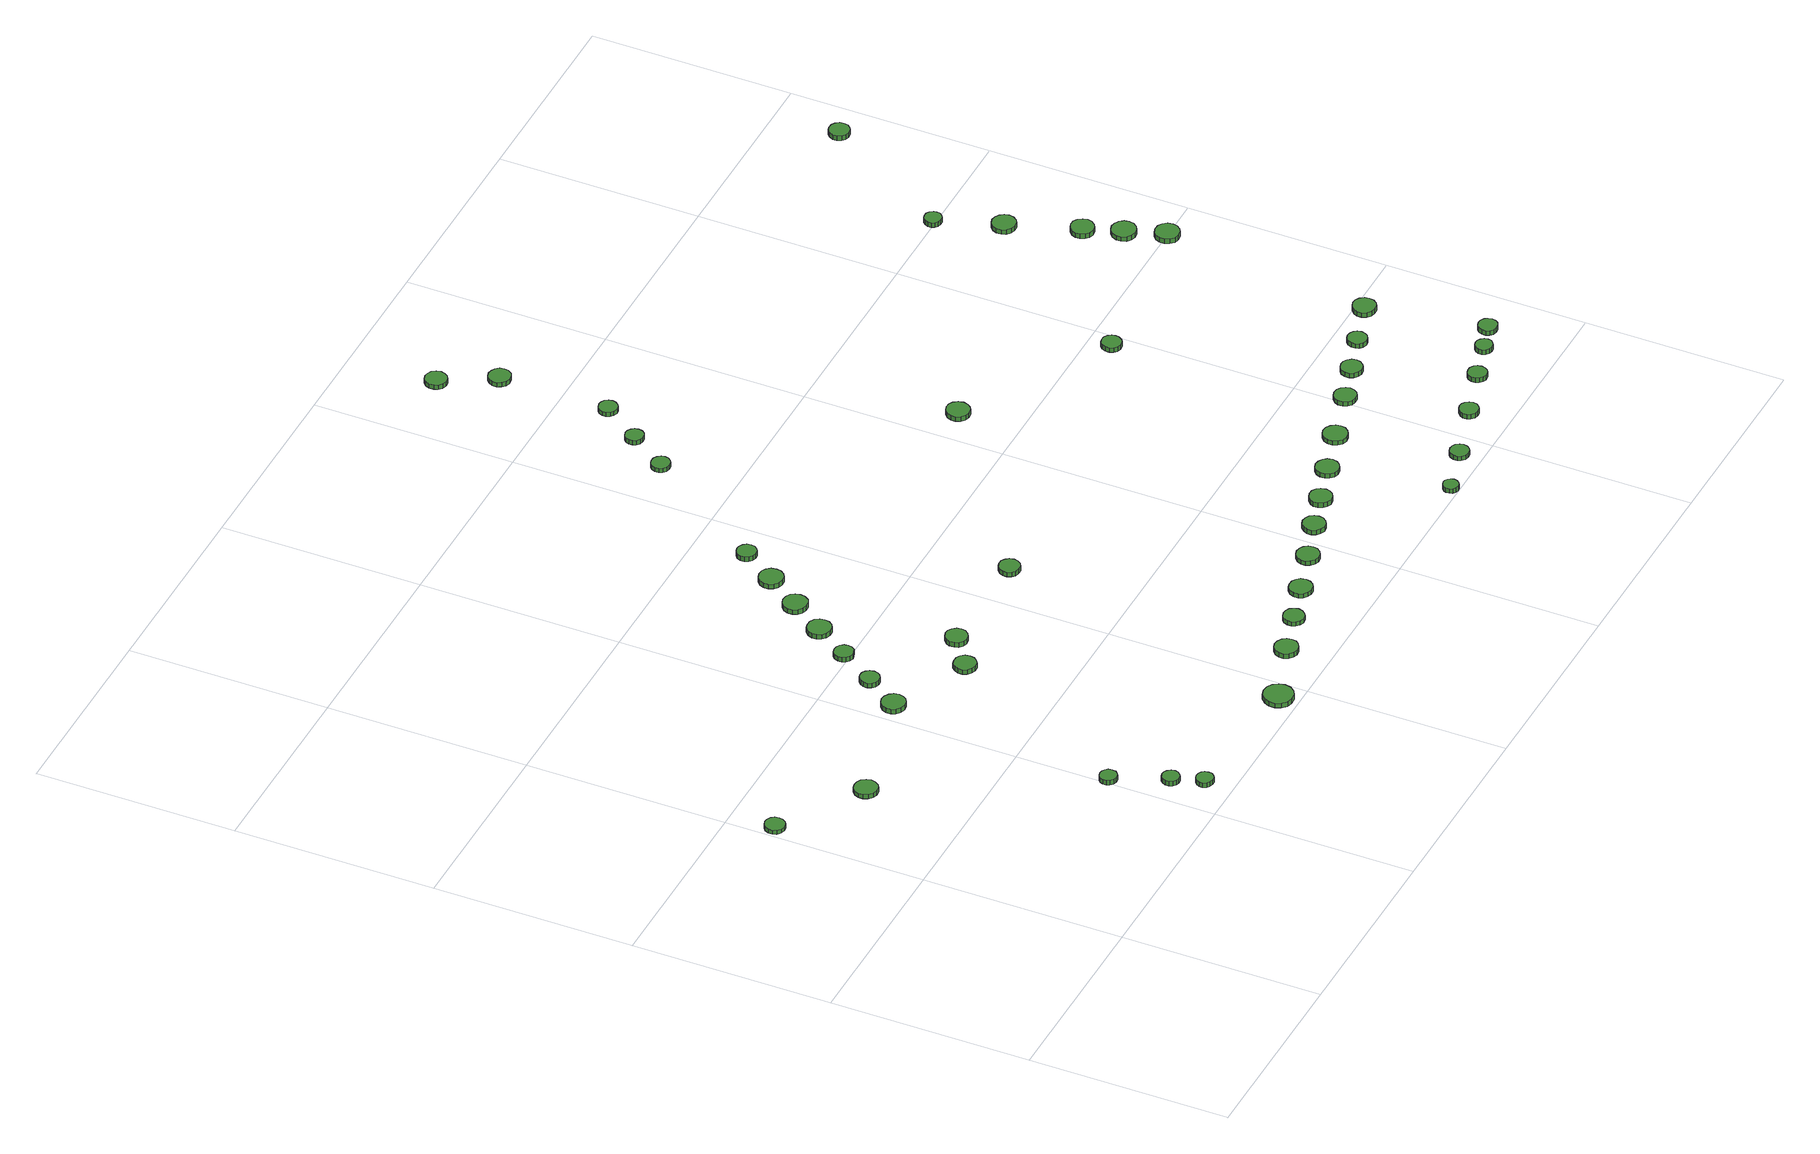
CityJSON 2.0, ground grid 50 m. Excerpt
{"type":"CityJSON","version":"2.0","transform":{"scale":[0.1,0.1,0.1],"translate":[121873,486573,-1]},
"CityObjects":{
"tree1":{"type":"SolitaryVegetationObject","attributes":{"function":"something"},"geometry":[{"type":"MultiSurface","lod":"1","boundaries":[[[0,1,2,3,4,5,6,7,8,9,10,11,12,13,14]],[[15,16,17,18,19,20,21,22,23,24,25,26,27,28,29]],[[0,29,28,1]],[[1,28,27,2]],[[2,27,26,3]],[[3,26,25,4]],[[4,25,24,5]],[[5,24,23,6]],[[6,23,22,7]],[[7,22,21,8]],[[8,21,20,9]],[[9,20,19,10]],[[10,19,18,11]],[[11,18,17,12]],[[12,17,16,13]],[[13,16,15,14]],[[14,15,29,0]]]}]},
"tree2":{"type":"SolitaryVegetationObject","attributes":{"function":"something"},"geometry":[{"type":"MultiSurface","lod":"1","boundaries":[[[30,31,32,33,34,35,36,37,38,39,40,41,42,43,44]],[[45,46,47,48,49,50,51,52,53,54,55,56,57,58,59]],[[30,59,58,31]],[[31,58,57,32]],[[32,57,56,33]],[[33,56,55,34]],[[34,55,54,35]],[[35,54,53,36]],[[36,53,52,37]],[[37,52,51,38]],[[38,51,50,39]],[[39,50,49,40]],[[40,49,48,41]],[[41,48,47,42]],[[42,47,46,43]],[[43,46,45,44]],[[44,45,59,30]]]}]},
"tree3":{"type":"SolitaryVegetationObject","attributes":{"function":"something"},"geometry":[{"type":"MultiSurface","lod":"1","boundaries":[[[60,61,62,63,64,65,66,67,68,69,70,71,72,73,74]],[[75,76,77,78,79,80,81,82,83,84,85,86,87,88,89]],[[60,89,88,61]],[[61,88,87,62]],[[62,87,86,63]],[[63,86,85,64]],[[64,85,84,65]],[[65,84,83,66]],[[66,83,82,67]],[[67,82,81,68]],[[68,81,80,69]],[[69,80,79,70]],[[70,79,78,71]],[[71,78,77,72]],[[72,77,76,73]],[[73,76,75,74]],[[74,75,89,60]]]}]},
"tree4":{"type":"SolitaryVegetationObject","attributes":{"function":"something"},"geometry":[{"type":"MultiSurface","lod":"1","boundaries":[[[90,91,92,93,94,95,96,97,98,99,100,101,102,103,104]],[[105,106,107,108,109,110,111,112,113,114,115,116,117,118,119]],[[90,119,118,91]],[[91,118,117,92]],[[92,117,116,93]],[[93,116,115,94]],[[94,115,114,95]],[[95,114,113,96]],[[96,113,112,97]],[[97,112,111,98]],[[98,111,110,99]],[[99,110,109,100]],[[100,109,108,101]],[[101,108,107,102]],[[102,107,106,103]],[[103,106,105,104]],[[104,105,119,90]]]}]},
"tree5":{"type":"SolitaryVegetationObject","attributes":{"function":"something"},"geometry":[{"type":"MultiSurface","lod":"1","boundaries":[[[120,121,122,123,124,125,126,127,128,129,130,131,132,133,134]],[[135,136,137,138,139,140,141,142,143,144,145,146,147,148,149]],[[120,149,148,121]],[[121,148,147,122]],[[122,147,146,123]],[[123,146,145,124]],[[124,145,144,125]],[[125,144,143,126]],[[126,143,142,127]],[[127,142,141,128]],[[128,141,140,129]],[[129,140,139,130]],[[130,139,138,131]],[[131,138,137,132]],[[132,137,136,133]],[[133,136,135,134]],[[134,135,149,120]]]}]},
"tree6":{"type":"SolitaryVegetationObject","attributes":{"function":"something"},"geometry":[{"type":"MultiSurface","lod":"1","boundaries":[[[150,151,152,153,154,155,156,157,158,159,160,161,162,163,164]],[[165,166,167,168,169,170,171,172,173,174,175,176,177,178,179]],[[150,179,178,151]],[[151,178,177,152]],[[152,177,176,153]],[[153,176,175,154]],[[154,175,174,155]],[[155,174,173,156]],[[156,173,172,157]],[[157,172,171,158]],[[158,171,170,159]],[[159,170,169,160]],[[160,169,168,161]],[[161,168,167,162]],[[162,167,166,163]],[[163,166,165,164]],[[164,165,179,150]]]}]},
"tree7":{"type":"SolitaryVegetationObject","attributes":{"function":"something"},"geometry":[{"type":"MultiSurface","lod":"1","boundaries":[[[180,181,182,183,184,185,186,187,188,189,190,191,192,193,194]],[[195,196,197,198,199,200,201,202,203,204,205,206,207,208,209]],[[180,209,208,181]],[[181,208,207,182]],[[182,207,206,183]],[[183,206,205,184]],[[184,205,204,185]],[[185,204,203,186]],[[186,203,202,187]],[[187,202,201,188]],[[188,201,200,189]],[[189,200,199,190]],[[190,199,198,191]],[[191,198,197,192]],[[192,197,196,193]],[[193,196,195,194]],[[194,195,209,180]]]}]},
"tree8":{"type":"SolitaryVegetationObject","attributes":{"function":"something"},"geometry":[{"type":"MultiSurface","lod":"1","boundaries":[[[210,211,212,213,214,215,216,217,218,219,220,221,222,223,224]],[[225,226,227,228,229,230,231,232,233,234,235,236,237,238,239]],[[210,239,238,211]],[[211,238,237,212]],[[212,237,236,213]],[[213,236,235,214]],[[214,235,234,215]],[[215,234,233,216]],[[216,233,232,217]],[[217,232,231,218]],[[218,231,230,219]],[[219,230,229,220]],[[220,229,228,221]],[[221,228,227,222]],[[222,227,226,223]],[[223,226,225,224]],[[224,225,239,210]]]}]},
"tree9":{"type":"SolitaryVegetationObject","attributes":{"function":"something"},"geometry":[{"type":"MultiSurface","lod":"1","boundaries":[[[240,241,242,243,244,245,246,247,248,249,250,251,252,253,254]],[[255,256,257,258,259,260,261,262,263,264,265,266,267,268,269]],[[240,269,268,241]],[[241,268,267,242]],[[242,267,266,243]],[[243,266,265,244]],[[244,265,264,245]],[[245,264,263,246]],[[246,263,262,247]],[[247,262,261,248]],[[248,261,260,249]],[[249,260,259,250]],[[250,259,258,251]],[[251,258,257,252]],[[252,257,256,253]],[[253,256,255,254]],[[254,255,269,240]]]}]},
"tree10":{"type":"SolitaryVegetationObject","attributes":{"function":"something"},"geometry":[{"type":"MultiSurface","lod":"1","boundaries":[[[270,271,272,273,274,275,276,277,278,279,280,281,282,283,284]],[[285,286,287,288,289,290,291,292,293,294,295,296,297,298,299]],[[270,299,298,271]],[[271,298,297,272]],[[272,297,296,273]],[[273,296,295,274]],[[274,295,294,275]],[[275,294,293,276]],[[276,293,292,277]],[[277,292,291,278]],[[278,291,290,279]],[[279,290,289,280]],[[280,289,288,281]],[[281,288,287,282]],[[282,287,286,283]],[[283,286,285,284]],[[284,285,299,270]]]}]},
"tree11":{"type":"SolitaryVegetationObject","attributes":{"function":"something"},"geometry":[{"type":"MultiSurface","lod":"1","boundaries":[[[300,301,302,303,304,305,306,307,308,309,310,311,312,313,314]],[[315,316,317,318,319,320,321,322,323,324,325,326,327,328,329]],[[300,329,328,301]],[[301,328,327,302]],[[302,327,326,303]],[[303,326,325,304]],[[304,325,324,305]],[[305,324,323,306]],[[306,323,322,307]],[[307,322,321,308]],[[308,321,320,309]],[[309,320,319,310]],[[310,319,318,311]],[[311,318,317,312]],[[312,317,316,313]],[[313,316,315,314]],[[314,315,329,300]]]}]},
"tree12":{"type":"SolitaryVegetationObject","attributes":{"function":"something"},"geometry":[{"type":"MultiSurface","lod":"1","boundaries":[[[330,331,332,333,334,335,336,337,338,339,340,341,342,343,344]],[[345,346,347,348,349,350,351,352,353,354,355,356,357,358,359]],[[330,359,358,331]],[[331,358,357,332]],[[332,357,356,333]],[[333,356,355,334]],[[334,355,354,335]],[[335,354,353,336]],[[336,353,352,337]],[[337,352,351,338]],[[338,351,350,339]],[[339,350,349,340]],[[340,349,348,341]],[[341,348,347,342]],[[342,347,346,343]],[[343,346,345,344]],[[344,345,359,330]]]}]},
"tree13":{"type":"SolitaryVegetationObject","attributes":{"function":"something"},"geometry":[{"type":"MultiSurface","lod":"1","boundaries":[[[360,361,362,363,364,365,366,367,368,369,370,371,372,373,374]],[[375,376,377,378,379,380,381,382,383,384,385,386,387,388,389]],[[360,389,388,361]],[[361,388,387,362]],[[362,387,386,363]],[[363,386,385,364]],[[364,385,384,365]],[[365,384,383,366]],[[366,383,382,367]],[[367,382,381,368]],[[368,381,380,369]],[[369,380,379,370]],[[370,379,378,371]],[[371,378,377,372]],[[372,377,376,373]],[[373,376,375,374]],[[374,375,389,360]]]}]},
"tree14":{"type":"SolitaryVegetationObject","attributes":{"function":"something"},"geometry":[{"type":"MultiSurface","lod":"1","boundaries":[[[390,391,392,393,394,395,396,397,398,399,400,401,402,403,404]],[[405,406,407,408,409,410,411,412,413,414,415,416,417,418,419]],[[390,419,418,391]],[[391,418,417,392]],[[392,417,416,393]],[[393,416,415,394]],[[394,415,414,395]],[[395,414,413,396]],[[396,413,412,397]],[[397,412,411,398]],[[398,411,410,399]],[[399,410,409,400]],[[400,409,408,401]],[[401,408,407,402]],[[402,407,406,403]],[[403,406,405,404]],[[404,405,419,390]]]}]},
"tree15":{"type":"SolitaryVegetationObject","attributes":{"function":"something"},"geometry":[{"type":"MultiSurface","lod":"1","boundaries":[[[420,421,422,423,424,425,426,427,428,429,430,431,432,433,434]],[[435,436,437,438,439,440,441,442,443,444,445,446,447,448,449]],[[420,449,448,421]],[[421,448,447,422]],[[422,447,446,423]],[[423,446,445,424]],[[424,445,444,425]],[[425,444,443,426]],[[426,443,442,427]],[[427,442,441,428]],[[428,441,440,429]],[[429,440,439,430]],[[430,439,438,431]],[[431,438,437,432]],[[432,437,436,433]],[[433,436,435,434]],[[434,435,449,420]]]}]},
"tree16":{"type":"SolitaryVegetationObject","attributes":{"function":"something"},"geometry":[{"type":"MultiSurface","lod":"1","boundaries":[[[450,451,452,453,454,455,456,457,458,459,460,461,462,463,464]],[[465,466,467,468,469,470,471,472,473,474,475,476,477,478,479]],[[450,479,478,451]],[[451,478,477,452]],[[452,477,476,453]],[[453,476,475,454]],[[454,475,474,455]],[[455,474,473,456]],[[456,473,472,457]],[[457,472,471,458]],[[458,471,470,459]],[[459,470,469,460]],[[460,469,468,461]],[[461,468,467,462]],[[462,467,466,463]],[[463,466,465,464]],[[464,465,479,450]]]}]},
"tree17":{"type":"SolitaryVegetationObject","attributes":{"function":"something"},"geometry":[{"type":"MultiSurface","lod":"1","boundaries":[[[480,481,482,483,484,485,486,487,488,489,490,491,492,493,494]],[[495,496,497,498,499,500,501,502,503,504,505,506,507,508,509]],[[480,509,508,481]],[[481,508,507,482]],[[482,507,506,483]],[[483,506,505,484]],[[484,505,504,485]],[[485,504,503,486]],[[486,503,502,487]],[[487,502,501,488]],[[488,501,500,489]],[[489,500,499,490]],[[490,499,498,491]],[[491,498,497,492]],[[492,497,496,493]],[[493,496,495,494]],[[494,495,509,480]]]}]},
"tree18":{"type":"SolitaryVegetationObject","attributes":{"function":"something"},"geometry":[{"type":"MultiSurface","lod":"1","boundaries":[[[510,511,512,513,514,515,516,517,518,519,520,521,522,523,524]],[[525,526,527,528,529,530,531,532,533,534,535,536,537,538,539]],[[510,539,538,511]],[[511,538,537,512]],[[512,537,536,513]],[[513,536,535,514]],[[514,535,534,515]],[[515,534,533,516]],[[516,533,532,517]],[[517,532,531,518]],[[518,531,530,519]],[[519,530,529,520]],[[520,529,528,521]],[[521,528,527,522]],[[522,527,526,523]],[[523,526,525,524]],[[524,525,539,510]]]}]},
"tree19":{"type":"SolitaryVegetationObject","attributes":{"function":"something"},"geometry":[{"type":"MultiSurface","lod":"1","boundaries":[[[540,541,542,543,544,545,546,547,548,549,550,551,552,553,554]],[[555,556,557,558,559,560,561,562,563,564,565,566,567,568,569]],[[540,569,568,541]],[[541,568,567,542]],[[542,567,566,543]],[[543,566,565,544]],[[544,565,564,545]],[[545,564,563,546]],[[546,563,562,547]],[[547,562,561,548]],[[548,561,560,549]],[[549,560,559,550]],[[550,559,558,551]],[[551,558,557,552]],[[552,557,556,553]],[[553,556,555,554]],[[554,555,569,540]]]}]},
"tree20":{"type":"SolitaryVegetationObject","attributes":{"function":"something"},"geometry":[{"type":"MultiSurface","lod":"1","boundaries":[[[570,571,572,573,574,575,576,577,578,579,580,581,582,583,584]],[[585,586,587,588,589,590,591,592,593,594,595,596,597,598,599]],[[570,599,598,571]],[[571,598,597,572]],[[572,597,596,573]],[[573,596,595,574]],[[574,595,594,575]],[[575,594,593,576]],[[576,593,592,577]],[[577,592,591,578]],[[578,591,590,579]],[[579,590,589,580]],[[580,589,588,581]],[[581,588,587,582]],[[582,587,586,583]],[[583,586,585,584]],[[584,585,599,570]]]}]},
"tree21":{"type":"SolitaryVegetationObject","attributes":{"function":"something"},"geometry":[{"type":"MultiSurface","lod":"1","boundaries":[[[600,601,602,603,604,605,606,607,608,609,610,611,612,613,614]],[[615,616,617,618,619,620,621,622,623,624,625,626,627,628,629]],[[600,629,628,601]],[[601,628,627,602]],[[602,627,626,603]],[[603,626,625,604]],[[604,625,624,605]],[[605,624,623,606]],[[606,623,622,607]],[[607,622,621,608]],[[608,621,620,609]],[[609,620,619,610]],[[610,619,618,611]],[[611,618,617,612]],[[612,617,616,613]],[[613,616,615,614]],[[614,615,629,600]]]}]},
"tree22":{"type":"SolitaryVegetationObject","attributes":{"function":"something"},"geometry":[{"type":"MultiSurface","lod":"1","boundaries":[[[630,631,632,633,634,635,636,637,638,639,640,641,642,643,644]],[[645,646,647,648,649,650,651,652,653,654,655,656,657,658,659]],[[630,659,658,631]],[[631,658,657,632]],[[632,657,656,633]],[[633,656,655,634]],[[634,655,654,635]],[[635,654,653,636]],[[636,653,652,637]],[[637,652,651,638]],[[638,651,650,639]],[[639,650,649,640]],[[640,649,648,641]],[[641,648,647,642]],[[642,647,646,643]],[[643,646,645,644]],[[644,645,659,630]]]}]},
"tree23":{"type":"SolitaryVegetationObject","attributes":{"function":"something"},"geometry":[{"type":"MultiSurface","lod":"1","boundaries":[[[660,661,662,663,664,665,666,667,668,669,670,671,672,673,674]],[[675,676,677,678,679,680,681,682,683,684,685,686,687,688,689]],[[660,689,688,661]],[[661,688,687,662]],[[662,687,686,663]],[[663,686,685,664]],[[664,685,684,665]],[[665,684,683,666]],[[666,683,682,667]],[[667,682,681,668]],[[668,681,680,669]],[[669,680,679,670]],[[670,679,678,671]],[[671,678,677,672]],[[672,677,676,673]],[[673,676,675,674]],[[674,675,689,660]]]}]},
"tree24":{"type":"SolitaryVegetationObject","attributes":{"function":"something"},"geometry":[{"type":"MultiSurface","lod":"1","boundaries":[[[690,691,692,693,694,695,696,697,698,699,700,701,702,703,704]],[[705,706,707,708,709,710,711,712,713,714,715,716,717,718,719]],[[690,719,718,691]],[[691,718,717,692]],[[692,717,716,693]],[[693,716,715,694]],[[694,715,714,695]],[[695,714,713,696]],[[696,713,712,697]],[[697,712,711,698]],[[698,711,710,699]],[[699,710,709,700]],[[700,709,708,701]],[[701,708,707,702]],[[702,707,706,703]],[[703,706,705,704]],[[704,705,719,690]]]}]},
"tree25":{"type":"SolitaryVegetationObject","attributes":{"function":"something"},"geometry":[{"type":"MultiSurface","lod":"1","boundaries":[[[720,721,722,723,724,725,726,727,728,729,730,731,732,733,734]],[[735,736,737,738,739,740,741,742,743,744,745,746,747,748,749]],[[720,749,748,721]],[[721,748,747,722]],[[722,747,746,723]],[[723,746,745,724]],[[724,745,744,725]],[[725,744,743,726]],[[726,743,742,727]],[[727,742,741,728]],[[728,741,740,729]],[[729,740,739,730]],[[730,739,738,731]],[[731,738,737,732]],[[732,737,736,733]],[[733,736,735,734]],[[734,735,749,720]]]}]},
"tree26":{"type":"SolitaryVegetationObject","attributes":{"function":"something"},"geometry":[{"type":"MultiSurface","lod":"1","boundaries":[[[750,751,752,753,754,755,756,757,758,759,760,761,762,763,764]],[[765,766,767,768,769,770,771,772,773,774,775,776,777,778,779]],[[750,779,778,751]],[[751,778,777,752]],[[752,777,776,753]],[[753,776,775,754]],[[754,775,774,755]],[[755,774,773,756]],[[756,773,772,757]],[[757,772,771,758]],[[758,771,770,759]],[[759,770,769,760]],[[760,769,768,761]],[[761,768,767,762]],[[762,767,766,763]],[[763,766,765,764]],[[764,765,779,750]]]}]},
"tree27":{"type":"SolitaryVegetationObject","attributes":{"function":"something"},"geometry":[{"type":"MultiSurface","lod":"1","boundaries":[[[780,781,782,783,784,785,786,787,788,789,790,791,792,793,794]],[[795,796,797,798,799,800,801,802,803,804,805,806,807,808,809]],[[780,809,808,781]],[[781,808,807,782]],[[782,807,806,783]],[[783,806,805,784]],[[784,805,804,785]],[[785,804,803,786]],[[786,803,802,787]],[[787,802,801,788]],[[788,801,800,789]],[[789,800,799,790]],[[790,799,798,791]],[[791,798,797,792]],[[792,797,796,793]],[[793,796,795,794]],[[794,795,809,780]]]}]},
"tree28":{"type":"SolitaryVegetationObject","attributes":{"function":"something"},"geometry":[{"type":"MultiSurface","lod":"1","boundaries":[[[810,811,812,813,814,815,816,817,818,819,820,821,822,823,824]],[[825,826,827,828,829,830,831,832,833,834,835,836,837,838,839]],[[810,839,838,811]],[[811,838,837,812]],[[812,837,836,813]],[[813,836,835,814]],[[814,835,834,815]],[[815,834,833,816]],[[816,833,832,817]],[[817,832,831,818]],[[818,831,830,819]],[[819,830,829,820]],[[820,829,828,821]],[[821,828,827,822]],[[822,827,826,823]],[[823,826,825,824]],[[824,825,839,810]]]}]},
"tree29":{"type":"SolitaryVegetationObject","attributes":{"function":"something"},"geometry":[{"type":"MultiSurface","lod":"1","boundaries":[[[840,841,842,843,844,845,846,847,848,849,850,851,852,853,854]],[[855,856,857,858,859,860,861,862,863,864,865,866,867,868,869]],[[840,869,868,841]],[[841,868,867,842]],[[842,867,866,843]],[[843,866,865,844]],[[844,865,864,845]],[[845,864,863,846]],[[846,863,862,847]],[[847,862,861,848]],[[848,861,860,849]],[[849,860,859,850]],[[850,859,858,851]],[[851,858,857,852]],[[852,857,856,853]],[[853,856,855,854]],[[854,855,869,840]]]}]},
"tree30":{"type":"SolitaryVegetationObject","attributes":{"function":"something"},"geometry":[{"type":"MultiSurface","lod":"1","boundaries":[[[870,871,872,873,874,875,876,877,878,879,880,881,882,883,884]],[[885,886,887,888,889,890,891,892,893,894,895,896,897,898,899]],[[870,899,898,871]],[[871,898,897,872]],[[872,897,896,873]],[[873,896,895,874]],[[874,895,894,875]],[[875,894,893,876]],[[876,893,892,877]],[[877,892,891,878]],[[878,891,890,879]],[[879,890,889,880]],[[880,889,888,881]],[[881,888,887,882]],[[882,887,886,883]],[[883,886,885,884]],[[884,885,899,870]]]}]},
"tree31":{"type":"SolitaryVegetationObject","attributes":{"function":"something"},"geometry":[{"type":"MultiSurface","lod":"1","boundaries":[[[900,901,902,903,904,905,906,907,908,909,910,911,912,913,914]],[[915,916,917,918,919,920,921,922,923,924,925,926,927,928,929]],[[900,929,928,901]],[[901,928,927,902]],[[902,927,926,903]],[[903,926,925,904]],[[904,925,924,905]],[[905,924,923,906]],[[906,923,922,907]],[[907,922,921,908]],[[908,921,920,909]],[[909,920,919,910]],[[910,919,918,911]],[[911,918,917,912]],[[912,917,916,913]],[[913,916,915,914]],[[914,915,929,900]]]}]},
"tree32":{"type":"SolitaryVegetationObject","attributes":{"function":"something"},"geometry":[{"type":"MultiSurface","lod":"1","boundaries":[[[930,931,932,933,934,935,936,937,938,939,940,941,942,943,944]],[[945,946,947,948,949,950,951,952,953,954,955,956,957,958,959]],[[930,959,958,931]],[[931,958,957,932]],[[932,957,956,933]],[[933,956,955,934]],[[934,955,954,935]],[[935,954,953,936]],[[936,953,952,937]],[[937,952,951,938]],[[938,951,950,939]],[[939,950,949,940]],[[940,949,948,941]],[[941,948,947,942]],[[942,947,946,943]],[[943,946,945,944]],[[944,945,959,930]]]}]},
"tree33":{"type":"SolitaryVegetationObject","attributes":{"function":"something"},"geometry":[{"type":"MultiSurface","lod":"1","boundaries":[[[960,961,962,963,964,965,966,967,968,969,970,971,972,973,974]],[[975,976,977,978,979,980,981,982,983,984,985,986,987,988,989]],[[960,989,988,961]],[[961,988,987,962]],[[962,987,986,963]],[[963,986,985,964]],[[964,985,984,965]],[[965,984,983,966]],[[966,983,982,967]],[[967,982,981,968]],[[968,981,980,969]],[[969,980,979,970]],[[970,979,978,971]],[[971,978,977,972]],[[972,977,976,973]],[[973,976,975,974]],[[974,975,989,960]]]}]},
"tree34":{"type":"SolitaryVegetationObject","attributes":{"function":"something"},"geometry":[{"type":"MultiSurface","lod":"1","boundaries":[[[990,991,992,993,994,995,996,997,998,999,1000,1001,1002,1003,1004]],[[1005,1006,1007,1008,1009,1010,1011,1012,1013,1014,1015,1016,1017,1018,1019]],[[990,1019,1018,991]],[[991,1018,1017,992]],[[992,1017,1016,993]],[[993,1016,1015,994]],[[994,1015,1014,995]],[[995,1014,1013,996]],[[996,1013,1012,997]],[[997,1012,1011,998]],[[998,1011,1010,999]],[[999,1010,1009,1000]],[[1000,1009,1008,1001]],[[1001,1008,1007,1002]],[[1002,1007,1006,1003]],[[1003,1006,1005,1004]],[[1004,1005,1019,990]]]}]},
"tree35":{"type":"SolitaryVegetationObject","attributes":{"function":"something"},"geometry":[{"type":"MultiSurface","lod":"1","boundaries":[[[1020,1021,1022,1023,1024,1025,1026,1027,1028,1029,1030,1031,1032,1033,1034]],[[1035,1036,1037,1038,1039,1040,1041,1042,1043,1044,1045,1046,1047,1048,1049]],[[1020,1049,1048,1021]],[[1021,1048,1047,1022]],[[1022,1047,1046,1023]],[[1023,1046,1045,1024]],[[1024,1045,1044,1025]],[[1025,1044,1043,1026]],[[1026,1043,1042,1027]],[[1027,1042,1041,1028]],[[1028,1041,1040,1029]],[[1029,1040,1039,1030]],[[1030,1039,1038,1031]],[[1031,1038,1037,1032]],[[1032,1037,1036,1033]],[[1033,1036,1035,1034]],[[1034,1035,1049,1020]]]}]},
"tree36":{"type":"SolitaryVegetationObject","attributes":{"function":"something"},"geometry":[{"type":"MultiSurface","lod":"1","boundaries":[[[1050,1051,1052,1053,1054,1055,1056,1057,1058,1059,1060,1061,1062,1063,1064]],[[1065,1066,1067,1068,1069,1070,1071,1072,1073,1074,1075,1076,1077,1078,1079]],[[1050,1079,1078,1051]],[[1051,1078,1077,1052]],[[1052,1077,1076,1053]],[[1053,1076,1075,1054]],[[1054,1075,1074,1055]],[[1055,1074,1073,1056]],[[1056,1073,1072,1057]],[[1057,1072,1071,1058]],[[1058,1071,1070,1059]],[[1059,1070,1069,1060]],[[1060,1069,1068,1061]],[[1061,1068,1067,1062]],[[1062,1067,1066,1063]],[[1063,1066,1065,1064]],[[1064,1065,1079,1050]]]}]},
"tree37":{"type":"SolitaryVegetationObject","attributes":{"function":"something"},"geometry":[{"type":"MultiSurface","lod":"1","boundaries":[[[1080,1081,1082,1083,1084,1085,1086,1087,1088,1089,1090,1091,1092,1093,1094]],[[1095,1096,1097,1098,1099,1100,1101,1102,1103,1104,1105,1106,1107,1108,1109]],[[1080,1109,1108,1081]],[[1081,1108,1107,1082]],[[1082,1107,1106,1083]],[[1083,1106,1105,1084]],[[1084,1105,1104,1085]],[[1085,1104,1103,1086]],[[1086,1103,1102,1087]],[[1087,1102,1101,1088]],[[1088,1101,1100,1089]],[[1089,1100,1099,1090]],[[1090,1099,1098,1091]],[[1091,1098,1097,1092]],[[1092,1097,1096,1093]],[[1093,1096,1095,1094]],[[1094,1095,1109,1080]]]}]},
"tree38":{"type":"SolitaryVegetationObject","attributes":{"function":"something"},"geometry":[{"type":"MultiSurface","lod":"1","boundaries":[[[1110,1111,1112,1113,1114,1115,1116,1117,1118,1119,1120,1121,1122,1123,1124]],[[1125,1126,1127,1128,1129,1130,1131,1132,1133,1134,1135,1136,1137,1138,1139]],[[1110,1139,1138,1111]],[[1111,1138,1137,1112]],[[1112,1137,1136,1113]],[[1113,1136,1135,1114]],[[1114,1135,1134,1115]],[[1115,1134,1133,1116]],[[1116,1133,1132,1117]],[[1117,1132,1131,1118]],[[1118,1131,1130,1119]],[[1119,1130,1129,1120]],[[1120,1129,1128,1121]],[[1121,1128,1127,1122]],[[1122,1127,1126,1123]],[[1123,1126,1125,1124]],[[1124,1125,1139,1110]]]}]},
"tree39":{"type":"SolitaryVegetationObject","attributes":{"function":"something"},"geometry":[{"type":"MultiSurface","lod":"1","boundaries":[[[1140,1141,1142,1143,1144,1145,1146,1147,1148,1149,1150,1151,1152,1153,1154]],[[1155,1156,1157,1158,1159,1160,1161,1162,1163,1164,1165,1166,1167,1168,1169]],[[1140,1169,1168,1141]],[[1141,1168,1167,1142]],[[1142,1167,1166,1143]],[[1143,1166,1165,1144]],[[1144,1165,1164,1145]],[[1145,1164,1163,1146]],[[1146,1163,1162,1147]],[[1147,1162,1161,1148]],[[1148,1161,1160,1149]],[[1149,1160,1159,1150]],[[1150,1159,1158,1151]],[[1151,1158,1157,1152]],[[1152,1157,1156,1153]],[[1153,1156,1155,1154]],[[1154,1155,1169,1140]]]}]},
"tree40":{"type":"SolitaryVegetationObject","attributes":{"function":"something"},"geometry":[{"type":"MultiSurface","lod":"1","boundaries":[[[1170,1171,1172,1173,1174,1175,1176,1177,1178,1179,1180,1181,1182,1183,1184]],[[1185,1186,1187,1188,1189,1190,1191,1192,1193,1194,1195,1196,1197,1198,1199]],[[1170,1199,1198,1171]],[[1171,1198,1197,1172]],[[1172,1197,1196,1173]],[[1173,1196,1195,1174]],[[1174,1195,1194,1175]],[[1175,1194,1193,1176]],[[1176,1193,1192,1177]],[[1177,1192,1191,1178]],[[1178,1191,1190,1179]],[[1179,1190,1189,1180]],[[1180,1189,1188,1181]],[[1181,1188,1187,1182]],[[1182,1187,1186,1183]],[[1183,1186,1185,1184]],[[1184,1185,1199,1170]]]}]},
"tree41":{"type":"SolitaryVegetationObject","attributes":{"function":"something"},"geometry":[{"type":"MultiSurface","lod":"1","boundaries":[[[1200,1201,1202,1203,1204,1205,1206,1207,1208,1209,1210,1211,1212,1213,1214]],[[1215,1216,1217,1218,1219,1220,1221,1222,1223,1224,1225,1226,1227,1228,1229]],[[1200,1229,1228,1201]],[[1201,1228,1227,1202]],[[1202,1227,1226,1203]],[[1203,1226,1225,1204]],[[1204,1225,1224,1205]],[[1205,1224,1223,1206]],[[1206,1223,1222,1207]],[[1207,1222,1221,1208]],[[1208,1221,1220,1209]],[[1209,1220,1219,1210]],[[1210,1219,1218,1211]],[[1211,1218,1217,1212]],[[1212,1217,1216,1213]],[[1213,1216,1215,1214]],[[1214,1215,1229,1200]]]}]},
"tree42":{"type":"SolitaryVegetationObject","attributes":{"function":"something"},"geometry":[{"type":"MultiSurface","lod":"1","boundaries":[[[1230,1231,1232,1233,1234,1235,1236,1237,1238,1239,1240,1241,1242,1243,1244]],[[1245,1246,1247,1248,1249,1250,1251,1252,1253,1254,1255,1256,1257,1258,1259]],[[1230,1259,1258,1231]],[[1231,1258,1257,1232]],[[1232,1257,1256,1233]],[[1233,1256,1255,1234]],[[1234,1255,1254,1235]],[[1235,1254,1253,1236]],[[1236,1253,1252,1237]],[[1237,1252,1251,1238]],[[1238,1251,1250,1239]],[[1239,1250,1249,1240]],[[1240,1249,1248,1241]],[[1241,1248,1247,1242]],[[1242,1247,1246,1243]],[[1243,1246,1245,1244]],[[1244,1245,1259,1230]]]}]},
"tree43":{"type":"SolitaryVegetationObject","attributes":{"function":"something"},"geometry":[{"type":"MultiSurface","lod":"1","boundaries":[[[1260,1261,1262,1263,1264,1265,1266,1267,1268,1269,1270,1271,1272,1273,1274]],[[1275,1276,1277,1278,1279,1280,1281,1282,1283,1284,1285,1286,1287,1288,1289]],[[1260,1289,1288,1261]],[[1261,1288,1287,1262]],[[1262,1287,1286,1263]],[[1263,1286,1285,1264]],[[1264,1285,1284,1265]],[[1265,1284,1283,1266]],[[1266,1283,1282,1267]],[[1267,1282,1281,1268]],[[1268,1281,1280,1269]],[[1269,1280,1279,1270]],[[1270,1279,1278,1271]],[[1271,1278,1277,1272]],[[1272,1277,1276,1273]],[[1273,1276,1275,1274]],[[1274,1275,1289,1260]]]}]},
"tree44":{"type":"SolitaryVegetationObject","attributes":{"function":"something"},"geometry":[{"type":"MultiSurface","lod":"1","boundaries":[[[1290,1291,1292,1293,1294,1295,1296,1297,1298,1299,1300,1301,1302,1303,1304]],[[1305,1306,1307,1308,1309,1310,1311,1312,1313,1314,1315,1316,1317,1318,1319]],[[1290,1319,1318,1291]],[[1291,1318,1317,1292]],[[1292,1317,1316,1293]],[[1293,1316,1315,1294]],[[1294,1315,1314,1295]],[[1295,1314,1313,1296]],[[1296,1313,1312,1297]],[[1297,1312,1311,1298]],[[1298,1311,1310,1299]],[[1299,1310,1309,1300]],[[1300,1309,1308,1301]],[[1301,1308,1307,1302]],[[1302,1307,1306,1303]],[[1303,1306,1305,1304]],[[1304,1305,1319,1290]]]}]},
"tree45":{"type":"SolitaryVegetationObject","attributes":{"function":"something"},"geometry":[{"type":"MultiSurface","lod":"1","boundaries":[[[1320,1321,1322,1323,1324,1325,1326,1327,1328,1329,1330,1331,1332,1333,1334]],[[1335,1336,1337,1338,1339,1340,1341,1342,1343,1344,1345,1346,1347,1348,1349]],[[1320,1349,1348,1321]],[[1321,1348,1347,1322]],[[1322,1347,1346,1323]],[[1323,1346,1345,1324]],[[1324,1345,1344,1325]],[[1325,1344,1343,1326]],[[1326,1343,1342,1327]],[[1327,1342,1341,1328]],[[1328,1341,1340,1329]],[[1329,1340,1339,1330]],[[1330,1339,1338,1331]],[[1331,1338,1337,1332]],[[1332,1337,1336,1333]],[[1333,1336,1335,1334]],[[1334,1335,1349,1320]]]}]},
"tree46":{"type":"SolitaryVegetationObject","attributes":{"function":"something"},"geometry":[{"type":"MultiSurface","lod":"1","boundaries":[[[1350,1351,1352,1353,1354,1355,1356,1357,1358,1359,1360,1361,1362,1363,1364]],[[1365,1366,1367,1368,1369,1370,1371,1372,1373,1374,1375,1376,1377,1378,1379]],[[1350,1379,1378,1351]],[[1351,1378,1377,1352]],[[1352,1377,1376,1353]],[[1353,1376,1375,1354]],[[1354,1375,1374,1355]],[[1355,1374,1373,1356]],[[1356,1373,1372,1357]],[[1357,1372,1371,1358]],[[1358,1371,1370,1359]],[[1359,1370,1369,1360]],[[1360,1369,1368,1361]],[[1361,1368,1367,1362]],[[1362,1367,1366,1363]],[[1363,1366,1365,1364]],[[1364,1365,1379,1350]]]}]},
"tree47":{"type":"SolitaryVegetationObject","attributes":{"function":"something"},"geometry":[{"type":"MultiSurface","lod":"1","boundaries":[[[1380,1381,1382,1383,1384,1385,1386,1387,1388,1389,1390,1391,1392,1393,1394]],[[1395,1396,1397,1398,1399,1400,1401,1402,1403,1404,1405,1406,1407,1408,1409]],[[1380,1409,1408,1381]],[[1381,1408,1407,1382]],[[1382,1407,1406,1383]],[[1383,1406,1405,1384]],[[1384,1405,1404,1385]],[[1385,1404,1403,1386]],[[1386,1403,1402,1387]],[[1387,1402,1401,1388]],[[1388,1401,1400,1389]],[[1389,1400,1399,1390]],[[1390,1399,1398,1391]],[[1391,1398,1397,1392]],[[1392,1397,1396,1393]],[[1393,1396,1395,1394]],[[1394,1395,1409,1380]]]}]}
},
"vertices":[
[54,888,19],[52,898,19],[46,906,19],[37,911,19],[27,912,19],[17,909,19],[9,902,19],[5,893,19],[5,883,19],[9,873,19],[17,866,19],[27,863,19],[37,864,19],[46,869,19],[52,878,19],[52,878,8],[46,869,8],[37,864,8],[27,863,8],[17,866,8],[9,873,8],[5,883,8],[5,893,8],[9,902,8],[17,909,8],[27,912,8],[37,911,8],[46,906,8],[52,898,8],[54,888,8],
[261,753,26],[258,764,26],[251,774,26],[241,780,26],[229,781,26],[218,778,26],[209,770,26],[204,759,26],[204,747,26],[209,736,26],[218,728,26],[229,724,26],[241,725,26],[251,731,26],[258,741,26],[258,741,14],[251,731,14],[241,725,14],[229,724,14],[218,728,14],[209,736,14],[204,747,14],[204,759,14],[209,770,14],[218,778,14],[229,781,14],[241,780,14],[251,774,14],[258,764,14],[261,753,14],
[520,267,32],[519,276,32],[513,283,32],[506,287,32],[497,288,32],[489,285,32],[482,279,32],[479,271,32],[479,263,32],[482,255,32],[489,249,32],[497,246,32],[506,247,32],[513,251,32],[519,258,32],[519,258,19],[513,251,19],[506,247,19],[497,246,19],[489,249,19],[482,255,19],[479,263,19],[479,271,19],[482,279,19],[489,285,19],[497,288,19],[506,287,19],[513,283,19],[519,276,19],[520,267,19],
[581,137,30],[579,146,30],[573,154,30],[566,158,30],[557,159,30],[548,156,30],[542,150,30],[538,142,30],[538,133,30],[542,125,30],[548,119,30],[557,116,30],[566,117,30],[573,121,30],[579,129,30],[579,129,17],[573,121,17],[566,117,17],[557,116,17],[548,119,17],[542,125,17],[538,133,17],[538,142,17],[542,150,17],[548,156,17],[557,159,17],[566,158,17],[573,154,17],[579,146,17],[581,137,17],
[608,65,30],[607,74,30],[601,81,30],[594,85,30],[585,86,30],[576,83,30],[570,77,30],[566,69,30],[566,61,30],[570,52,30],[576,47,30],[585,44,30],[594,45,30],[601,49,30],[607,56,30],[607,56,17],[601,49,17],[594,45,17],[585,44,17],[576,47,17],[570,52,17],[566,61,17],[566,69,17],[570,77,17],[576,83,17],[585,86,17],[594,85,17],[601,81,17],[607,74,17],[608,65,17],
[571,827,29],[568,839,29],[561,849,29],[550,855,29],[538,857,29],[526,853,29],[517,845,29],[512,834,29],[512,821,29],[517,810,29],[526,802,29],[538,798,29],[550,799,29],[561,806,29],[568,815,29],[568,815,16],[561,806,16],[550,799,16],[538,798,16],[526,802,16],[517,810,16],[512,821,16],[512,834,16],[517,845,16],[526,853,16],[538,857,16],[550,855,16],[561,849,16],[568,839,16],[571,827,16],
[626,916,27],[624,926,27],[618,934,27],[610,939,27],[600,940,27],[590,937,27],[583,930,27],[579,921,27],[579,911,27],[583,902,27],[590,895,27],[600,892,27],[610,893,27],[618,898,27],[624,906,27],[624,906,14],[618,898,14],[610,893,14],[600,892,14],[590,895,14],[583,902,14],[579,911,14],[579,921,14],[583,930,14],[590,937,14],[600,940,14],[610,939,14],[618,934,14],[624,926,14],[626,916,14],
[982,47,23],[979,62,23],[970,74,23],[957,82,23],[941,83,23],[927,79,23],[916,68,23],[910,55,23],[910,39,23],[916,26,23],[927,15,23],[941,11,23],[957,12,23],[970,20,23],[979,32,23],[979,32,10],[970,20,10],[957,12,10],[941,11,10],[927,15,10],[916,26,10],[910,39,10],[910,55,10],[916,68,10],[927,79,10],[941,83,10],[957,82,10],[970,74,10],[979,62,10],[982,47,10],
[765,739,31],[763,750,31],[756,760,31],[747,765,31],[735,766,31],[724,763,31],[716,755,31],[711,745,31],[711,734,31],[716,723,31],[724,716,31],[735,712,31],[747,713,31],[756,719,31],[763,728,31],[763,728,18],[756,719,18],[747,713,18],[735,712,18],[724,716,18],[716,723,18],[711,734,18],[711,745,18],[716,755,18],[724,763,18],[735,766,18],[747,765,18],[756,760,18],[763,750,18],[765,739,18],
[691,1011,24],[689,1021,24],[683,1029,24],[674,1034,24],[665,1035,24],[655,1032,24],[648,1025,24],[644,1016,24],[644,1006,24],[648,997,24],[655,991,24],[665,987,24],[674,989,24],[683,993,24],[689,1002,24],[689,1002,11],[683,993,11],[674,989,11],[665,987,11],[655,991,11],[648,997,11],[644,1006,11],[644,1016,11],[648,1025,11],[655,1032,11],[665,1035,11],[674,1034,11],[683,1029,11],[689,1021,11],[691,1011,11],
[756,1101,22],[754,1113,22],[747,1123,22],[736,1129,22],[724,1130,22],[712,1127,22],[703,1118,22],[698,1107,22],[698,1095,22],[703,1084,22],[712,1076,22],[724,1072,22],[736,1073,22],[747,1079,22],[754,1089,22],[754,1089,9],[747,1079,9],[736,1073,9],[724,1072,9],[712,1076,9],[703,1084,9],[698,1095,9],[698,1107,9],[703,1118,9],[712,1127,9],[724,1130,9],[736,1129,9],[747,1123,9],[754,1113,9],[756,1101,9],
[847,799,31],[845,810,31],[838,819,31],[829,825,31],[817,826,31],[807,822,31],[798,815,31],[794,805,31],[794,793,31],[798,783,31],[807,775,31],[817,772,31],[829,773,31],[838,779,31],[845,788,31],[845,788,18],[838,779,18],[829,773,18],[817,772,18],[807,775,18],[798,783,18],[794,793,18],[794,805,18],[798,815,18],[807,822,18],[817,826,18],[829,825,18],[838,819,18],[845,810,18],[847,799,18],
[819,1191,20],[817,1203,20],[810,1213,20],[799,1219,20],[786,1221,20],[775,1217,20],[765,1208,20],[760,1197,20],[760,1185,20],[765,1173,20],[775,1165,20],[786,1161,20],[799,1162,20],[810,1168,20],[817,1179,20],[817,1179,7],[810,1168,7],[799,1162,7],[786,1161,7],[775,1165,7],[765,1173,7],[760,1185,7],[760,1197,7],[765,1208,7],[775,1217,7],[786,1221,7],[799,1219,7],[810,1213,7],[817,1203,7],[819,1191,7],
[1146,107,18],[1144,119,18],[1137,128,18],[1126,134,18],[1114,136,18],[1103,132,18],[1094,124,18],[1089,113,18],[1089,101,18],[1094,90,18],[1103,82,18],[1114,78,18],[1126,80,18],[1137,86,18],[1144,95,18],[1144,95,5],[1137,86,5],[1126,80,5],[1114,78,5],[1103,82,5],[1094,90,5],[1089,101,5],[1089,113,5],[1094,124,5],[1103,132,5],[1114,136,5],[1126,134,5],[1137,128,5],[1144,119,5],[1146,107,5],
[881,1280,20],[879,1293,20],[871,1303,20],[861,1309,20],[848,1310,20],[837,1306,20],[827,1298,20],[822,1287,20],[822,1274,20],[827,1263,20],[837,1255,20],[848,1251,20],[861,1252,20],[871,1258,20],[879,1268,20],[879,1268,7],[871,1258,7],[861,1252,7],[848,1251,7],[837,1255,7],[827,1263,7],[822,1274,7],[822,1287,7],[827,1298,7],[837,1306,7],[848,1310,7],[861,1309,7],[871,1303,7],[879,1293,7],[881,1280,7],
[1256,141,17],[1253,151,17],[1247,160,17],[1238,165,17],[1227,166,17],[1217,163,17],[1209,156,17],[1205,146,17],[1205,135,17],[1209,126,17],[1217,118,17],[1227,115,17],[1238,116,17],[1247,122,17],[1253,130,17],[1253,130,5],[1247,122,5],[1238,116,5],[1227,115,5],[1217,118,5],[1209,126,5],[1205,135,5],[1205,146,5],[1209,156,5],[1217,163,5],[1227,166,5],[1238,165,5],[1247,160,5],[1253,151,5],[1256,141,5],
[938,1371,20],[936,1381,20],[930,1389,20],[921,1394,20],[911,1395,20],[902,1392,20],[894,1386,20],[890,1376,20],[890,1366,20],[894,1357,20],[902,1350,20],[911,1347,20],[921,1348,20],[930,1353,20],[936,1361,20],[936,1361,7],[930,1353,7],[921,1348,7],[911,1347,7],[902,1350,7],[894,1357,7],[890,1366,7],[890,1376,7],[894,1386,7],[902,1392,7],[911,1395,7],[921,1394,7],[930,1389,7],[936,1381,7],[938,1371,7],
[1137,801,26],[1134,812,26],[1128,820,26],[1119,826,26],[1108,827,26],[1098,823,26],[1090,816,26],[1086,807,26],[1086,796,26],[1090,786,26],[1098,779,26],[1108,776,26],[1119,777,26],[1128,782,26],[1134,791,26],[1134,791,13],[1128,782,13],[1119,777,13],[1108,776,13],[1098,779,13],[1090,786,13],[1086,796,13],[1086,807,13],[1090,816,13],[1098,823,13],[1108,827,13],[1119,826,13],[1128,820,13],[1134,812,13],[1137,801,13],
[1361,171,17],[1359,183,17],[1352,192,17],[1342,198,17],[1330,199,17],[1319,196,17],[1310,188,17],[1305,177,17],[1305,165,17],[1310,155,17],[1319,147,17],[1330,143,17],[1342,144,17],[1352,150,17],[1359,160,17],[1359,160,5],[1352,150,5],[1342,144,5],[1330,143,5],[1319,147,5],[1310,155,5],[1305,165,5],[1305,177,5],[1310,188,5],[1319,196,5],[1330,199,5],[1342,198,5],[1352,192,5],[1359,183,5],[1361,171,5],
[1477,207,17],[1475,219,17],[1468,228,17],[1458,234,17],[1446,235,17],[1435,232,17],[1426,224,17],[1421,213,17],[1421,201,17],[1426,191,17],[1435,183,17],[1446,179,17],[1458,180,17],[1468,186,17],[1475,196,17],[1475,196,5],[1468,186,5],[1458,180,5],[1446,179,5],[1435,183,5],[1426,191,5],[1421,201,5],[1421,213,5],[1426,224,5],[1435,232,5],[1446,235,5],[1458,234,5],[1468,228,5],[1475,219,5],[1477,207,5],
[1584,242,18],[1582,253,18],[1575,263,18],[1565,268,18],[1553,270,18],[1542,266,18],[1534,258,18],[1529,248,18],[1529,236,18],[1534,226,18],[1542,218,18],[1553,214,18],[1565,216,18],[1575,221,18],[1582,231,18],[1582,231,5],[1575,221,5],[1565,216,5],[1553,214,5],[1542,218,5],[1534,226,5],[1529,236,5],[1529,248,5],[1534,258,5],[1542,266,5],[1553,270,5],[1565,268,5],[1575,263,5],[1582,253,5],[1584,242,5],
[1151,1687,19],[1149,1696,19],[1143,1704,19],[1135,1709,19],[1125,1710,19],[1116,1707,19],[1109,1701,19],[1105,1692,19],[1105,1682,19],[1109,1673,19],[1116,1667,19],[1125,1664,19],[1135,1665,19],[1143,1670,19],[1149,1678,19],[1149,1678,7],[1143,1670,7],[1135,1665,7],[1125,1664,7],[1116,1667,7],[1109,1673,7],[1105,1682,7],[1105,1692,7],[1109,1701,7],[1116,1707,7],[1125,1710,7],[1135,1709,7],[1143,1704,7],[1149,1696,7],[1151,1687,7],
[1217,1784,19],[1215,1794,19],[1209,1801,19],[1201,1806,19],[1192,1807,19],[1183,1804,19],[1175,1798,19],[1172,1789,19],[1172,1780,19],[1175,1771,19],[1183,1765,19],[1192,1762,19],[1201,1763,19],[1209,1767,19],[1215,1775,19],[1215,1775,7],[1209,1767,7],[1201,1763,7],[1192,1762,7],[1183,1765,7],[1175,1771,7],[1172,1780,7],[1172,1789,7],[1175,1798,7],[1183,1804,7],[1192,1807,7],[1201,1806,7],[1209,1801,7],[1215,1794,7],[1217,1784,7],
[1681,270,18],[1678,282,18],[1672,291,18],[1662,297,18],[1650,298,18],[1639,294,18],[1631,287,18],[1626,276,18],[1626,265,18],[1631,254,18],[1639,247,18],[1650,243,18],[1662,244,18],[1672,250,18],[1678,259,18],[1678,259,5],[1672,250,5],[1662,244,5],[1650,243,5],[1639,247,5],[1631,254,5],[1626,265,5],[1626,276,5],[1631,287,5],[1639,294,5],[1650,298,5],[1662,297,5],[1672,291,5],[1678,282,5],[1681,270,5],
[1838,20,18],[1836,28,18],[1831,34,18],[1825,38,18],[1817,39,18],[1810,36,18],[1804,31,18],[1801,24,18],[1801,16,18],[1804,9,18],[1810,4,18],[1817,1,18],[1825,2,18],[1831,6,18],[1836,12,18],[1836,12,5],[1831,6,5],[1825,2,5],[1817,1,5],[1810,4,5],[1804,9,5],[1801,16,5],[1801,24,5],[1804,31,5],[1810,36,5],[1817,39,5],[1825,38,5],[1831,34,5],[1836,28,5],[1838,20,5],
[1287,1883,19],[1285,1892,19],[1280,1900,19],[1271,1905,19],[1262,1906,19],[1252,1903,19],[1245,1897,19],[1241,1888,19],[1241,1878,19],[1245,1869,19],[1252,1863,19],[1262,1860,19],[1271,1861,19],[1280,1866,19],[1285,1874,19],[1285,1874,7],[1280,1866,7],[1271,1861,7],[1262,1860,7],[1252,1863,7],[1245,1869,7],[1241,1878,7],[1241,1888,7],[1245,1897,7],[1252,1903,7],[1262,1906,7],[1271,1905,7],[1280,1900,7],[1285,1892,7],[1287,1883,7],
[1788,303,17],[1785,315,17],[1778,324,17],[1768,330,17],[1756,332,17],[1744,328,17],[1736,320,17],[1731,309,17],[1731,297,17],[1736,286,17],[1744,278,17],[1756,274,17],[1768,276,17],[1778,282,17],[1785,291,17],[1785,291,5],[1778,282,5],[1768,276,5],[1756,274,5],[1744,278,5],[1736,286,5],[1731,297,5],[1731,309,5],[1736,320,5],[1744,328,5],[1756,332,5],[1768,330,5],[1778,324,5],[1785,315,5],[1788,303,5],
[1219,2283,19],[1216,2294,19],[1210,2303,19],[1200,2308,19],[1189,2310,19],[1178,2306,19],[1170,2299,19],[1166,2289,19],[1166,2277,19],[1170,2267,19],[1178,2260,19],[1189,2256,19],[1200,2257,19],[1210,2263,19],[1216,2272,19],[1216,2272,7],[1210,2263,7],[1200,2257,7],[1189,2256,7],[1178,2260,7],[1170,2267,7],[1166,2277,7],[1166,2289,7],[1170,2299,7],[1178,2306,7],[1189,2310,7],[1200,2308,7],[1210,2303,7],[1216,2294,7],[1219,2283,7],
[1289,2156,19],[1287,2167,19],[1280,2176,19],[1270,2181,19],[1259,2183,19],[1248,2179,19],[1240,2172,19],[1235,2161,19],[1235,2150,19],[1240,2140,19],[1248,2132,19],[1259,2129,19],[1270,2130,19],[1280,2135,19],[1287,2145,19],[1287,2145,7],[1280,2135,7],[1270,2130,7],[1259,2129,7],[1248,2132,7],[1240,2140,7],[1235,2150,7],[1235,2161,7],[1240,2172,7],[1248,2179,7],[1259,2183,7],[1270,2181,7],[1280,2176,7],[1287,2167,7],[1289,2156,7],
[1617,1153,22],[1614,1165,22],[1607,1175,22],[1597,1181,22],[1585,1182,22],[1574,1178,22],[1565,1170,22],[1560,1159,22],[1560,1147,22],[1565,1136,22],[1574,1128,22],[1585,1125,22],[1597,1126,22],[1607,1132,22],[1614,1141,22],[1614,1141,9],[1607,1132,9],[1597,1126,9],[1585,1125,9],[1574,1128,9],[1565,1136,9],[1560,1147,9],[1560,1159,9],[1565,1170,9],[1574,1178,9],[1585,1182,9],[1597,1181,9],[1607,1175,9],[1614,1165,9],[1617,1153,9],
[1963,55,18],[1961,64,18],[1955,72,18],[1947,77,18],[1937,78,18],[1928,75,18],[1921,69,18],[1917,60,18],[1917,50,18],[1921,41,18],[1928,34,18],[1937,31,18],[1947,32,18],[1955,37,18],[1961,45,18],[1961,45,6],[1955,37,6],[1947,32,6],[1937,31,6],[1928,34,6],[1921,41,6],[1917,50,6],[1917,60,6],[1921,69,6],[1928,75,6],[1937,78,6],[1947,77,6],[1955,72,6],[1961,64,6],[1963,55,6],
[1908,339,17],[1906,351,17],[1898,361,17],[1888,367,17],[1875,369,17],[1863,365,17],[1854,357,17],[1849,345,17],[1849,333,17],[1854,321,17],[1863,313,17],[1875,309,17],[1888,311,17],[1898,317,17],[1906,327,17],[1906,327,5],[1898,317,5],[1888,311,5],[1875,309,5],[1863,313,5],[1854,321,5],[1849,333,5],[1849,345,5],[1854,357,5],[1863,365,5],[1875,369,5],[1888,367,5],[1898,361,5],[1906,351,5],[1908,339,5],
[2113,101,18],[2111,110,18],[2105,118,18],[2097,123,18],[2087,124,18],[2078,121,18],[2070,114,18],[2066,105,18],[2066,96,18],[2070,87,18],[2078,80,18],[2087,77,18],[2097,78,18],[2105,83,18],[2111,91,18],[2111,91,5],[2105,83,5],[2097,78,5],[2087,77,5],[2078,80,5],[2070,87,5],[2066,96,5],[2066,105,5],[2070,114,5],[2078,121,5],[2087,124,5],[2097,123,5],[2105,118,5],[2111,110,5],[2113,101,5],
[2044,378,17],[2041,389,17],[2035,398,17],[2025,404,17],[2013,405,17],[2002,402,17],[1994,394,17],[1989,384,17],[1989,372,17],[1994,362,17],[2002,354,17],[2013,351,17],[2025,352,17],[2035,358,17],[2041,367,17],[2041,367,5],[2035,358,5],[2025,352,5],[2013,351,5],[2002,354,5],[1994,362,5],[1989,372,5],[1989,384,5],[1994,394,5],[2002,402,5],[2013,405,5],[2025,404,5],[2035,398,5],[2041,389,5],[2044,378,5],
[2140,407,20],[2138,418,20],[2131,427,20],[2122,433,20],[2111,434,20],[2101,430,20],[2092,423,20],[2088,413,20],[2088,402,20],[2092,392,20],[2101,385,20],[2111,381,20],[2122,382,20],[2131,388,20],[2138,397,20],[2138,397,7],[2131,388,7],[2122,382,7],[2111,381,7],[2101,385,7],[2092,392,7],[2088,402,7],[2088,413,7],[2092,423,7],[2101,430,7],[2111,434,7],[2122,433,7],[2131,427,7],[2138,418,7],[2140,407,7],
[1983,940,25],[1981,950,25],[1975,958,25],[1967,963,25],[1957,964,25],[1947,961,25],[1940,955,25],[1936,945,25],[1936,935,25],[1940,926,25],[1947,919,25],[1957,916,25],[1967,917,25],[1975,922,25],[1981,931,25],[1981,931,12],[1975,922,12],[1967,917,12],[1957,916,12],[1947,919,12],[1940,926,12],[1936,935,12],[1936,945,12],[1940,955,12],[1947,961,12],[1957,964,12],[1967,963,12],[1975,958,12],[1981,950,12],[1983,940,12],
[2242,140,18],[2240,149,18],[2235,157,18],[2226,162,18],[2216,163,18],[2207,160,18],[2200,154,18],[2196,145,18],[2196,135,18],[2200,126,18],[2207,119,18],[2216,116,18],[2226,117,18],[2235,122,18],[2240,130,18],[2240,130,5],[2235,122,5],[2226,117,5],[2216,116,5],[2207,119,5],[2200,126,5],[2196,135,5],[2196,145,5],[2200,154,5],[2207,160,5],[2216,163,5],[2226,162,5],[2235,157,5],[2240,149,5],[2242,140,5],
[2236,439,23],[2234,449,23],[2228,457,23],[2219,462,23],[2210,463,23],[2200,460,23],[2193,453,23],[2189,444,23],[2189,434,23],[2193,425,23],[2200,418,23],[2210,415,23],[2219,416,23],[2228,421,23],[2234,429,23],[2234,429,10],[2228,421,10],[2219,416,10],[2210,415,10],[2200,418,10],[2193,425,10],[2189,434,10],[2189,444,10],[2193,453,10],[2200,460,10],[2210,463,10],[2219,462,10],[2228,457,10],[2234,449,10],[2236,439,10],
[2339,169,18],[2337,178,18],[2331,185,18],[2324,189,18],[2315,190,18],[2307,188,18],[2300,182,18],[2296,174,18],[2296,165,18],[2300,157,18],[2307,151,18],[2315,148,18],[2324,149,18],[2331,153,18],[2337,160,18],[2337,160,5],[2331,153,5],[2324,149,5],[2315,148,5],[2307,151,5],[2300,157,5],[2296,165,5],[2296,174,5],[2300,182,5],[2307,188,5],[2315,190,5],[2324,189,5],[2331,185,5],[2337,178,5],[2339,169,5],
[2410,192,18],[2408,202,18],[2403,209,18],[2394,214,18],[2384,215,18],[2375,212,18],[2368,206,18],[2364,197,18],[2364,187,18],[2368,178,18],[2375,172,18],[2384,169,18],[2394,170,18],[2403,175,18],[2408,182,18],[2408,182,5],[2403,175,5],[2394,170,5],[2384,169,5],[2375,172,5],[2368,178,5],[2364,187,5],[2364,197,5],[2368,206,5],[2375,212,5],[2384,215,5],[2394,214,5],[2403,209,5],[2408,202,5],[2410,192,5],
[2350,473,27],[2348,484,27],[2341,494,27],[2331,500,27],[2319,501,27],[2308,497,27],[2299,489,27],[2294,479,27],[2294,467,27],[2299,456,27],[2308,448,27],[2319,445,27],[2331,446,27],[2341,452,27],[2348,461,27],[2348,461,14],[2341,452,14],[2331,446,14],[2319,445,14],[2308,448,14],[2299,456,14],[2294,467,14],[2294,479,14],[2299,489,14],[2308,497,14],[2319,501,14],[2331,500,14],[2341,494,14],[2348,484,14],[2350,473,14],
[2221,1502,27],[2220,1510,27],[2214,1518,27],[2207,1522,27],[2198,1523,27],[2189,1520,27],[2183,1514,27],[2179,1506,27],[2179,1497,27],[2183,1489,27],[2189,1483,27],[2198,1481,27],[2207,1482,27],[2214,1486,27],[2220,1493,27],[2220,1493,14],[2214,1486,14],[2207,1482,14],[2198,1481,14],[2189,1483,14],[2183,1489,14],[2179,1497,14],[2179,1506,14],[2183,1514,14],[2189,1520,14],[2198,1523,14],[2207,1522,14],[2214,1518,14],[2220,1510,14],[2221,1502,14],
[2282,1348,26],[2279,1360,26],[2272,1369,26],[2262,1375,26],[2250,1377,26],[2238,1373,26],[2230,1365,26],[2225,1354,26],[2225,1342,26],[2230,1331,26],[2238,1323,26],[2250,1319,26],[2262,1320,26],[2272,1326,26],[2279,1336,26],[2279,1336,13],[2272,1326,13],[2262,1320,13],[2250,1319,13],[2238,1323,13],[2230,1331,13],[2225,1342,13],[2225,1354,13],[2230,1365,13],[2238,1373,13],[2250,1377,13],[2262,1375,13],[2272,1369,13],[2279,1360,13],[2282,1348,13],
[2342,1178,27],[2339,1190,27],[2332,1200,27],[2322,1206,27],[2310,1207,27],[2299,1203,27],[2290,1195,27],[2285,1184,27],[2285,1172,27],[2290,1161,27],[2299,1153,27],[2310,1150,27],[2322,1151,27],[2332,1157,27],[2339,1167,27],[2339,1167,14],[2332,1157,14],[2322,1151,14],[2310,1150,14],[2299,1153,14],[2290,1161,14],[2285,1172,14],[2285,1184,14],[2290,1195,14],[2299,1203,14],[2310,1207,14],[2322,1206,14],[2332,1200,14],[2339,1190,14],[2342,1178,14],
[2375,1089,27],[2373,1101,27],[2365,1111,27],[2354,1118,27],[2342,1119,27],[2330,1115,27],[2321,1107,27],[2316,1095,27],[2316,1083,27],[2321,1071,27],[2330,1063,27],[2342,1059,27],[2354,1061,27],[2365,1067,27],[2373,1077,27],[2373,1077,14],[2365,1067,14],[2354,1061,14],[2342,1059,14],[2330,1063,14],[2321,1071,14],[2316,1083,14],[2316,1095,14],[2321,1107,14],[2330,1115,14],[2342,1119,14],[2354,1118,14],[2365,1111,14],[2373,1101,14],[2375,1089,14],
[2409,995,27],[2407,1008,27],[2399,1018,27],[2389,1024,27],[2376,1025,27],[2364,1021,27],[2355,1013,27],[2350,1002,27],[2350,989,27],[2355,978,27],[2364,969,27],[2376,966,27],[2389,967,27],[2399,973,27],[2407,983,27],[2407,983,14],[2399,973,14],[2389,967,14],[2376,966,14],[2364,969,14],[2355,978,14],[2350,989,14],[2350,1002,14],[2355,1013,14],[2364,1021,14],[2376,1025,14],[2389,1024,14],[2399,1018,14],[2407,1008,14],[2409,995,14],
[2427,1832,28],[2425,1842,28],[2419,1851,28],[2410,1856,28],[2399,1857,28],[2389,1854,28],[2382,1847,28],[2377,1837,28],[2377,1827,28],[2382,1817,28],[2389,1810,28],[2399,1807,28],[2410,1808,28],[2419,1814,28],[2425,1822,28],[2425,1822,15],[2419,1814,15],[2410,1808,15],[2399,1807,15],[2389,1810,15],[2382,1817,15],[2377,1827,15],[2377,1837,15],[2382,1847,15],[2389,1854,15],[2399,1857,15],[2410,1856,15],[2419,1851,15],[2425,1842,15],[2427,1832,15]
]}
